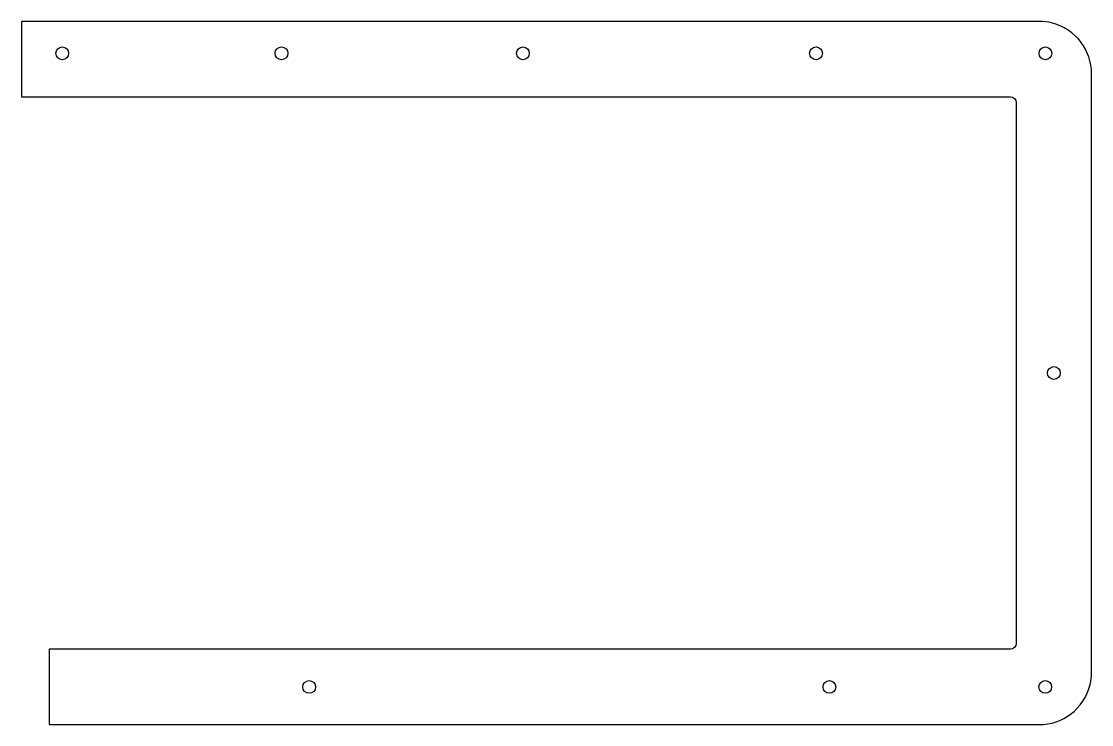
# Model space of a CAD drawing. Header units: millimetres. Extents: x 414 to 598, y -137 to -16.
import ezdxf

# ---------------------------------------------------------------- set-up
doc = ezdxf.new("R2010")
doc.units = ezdxf.units.MM
doc.layers.get('0').update_dxf_attribs({"linetype": 'CONTINUOUS'})

msp = doc.modelspace()

# ---------------------------------------------------------------- linework, layer by layer
for p, q in [((589.25, -15.75), (413.8, -15.75)), ((413.8, -15.75), (413.8, -28.75)), ((598.25, -128), (598.25, -24.75)), ((413.8, -28.75), (584.25, -28.75)), ((585.25, -29.75), (585.25, -123)), ((584.25, -124), (418.57, -124)), ((418.57, -124), (418.57, -137)), ((418.57, -137), (589.25, -137))]:
    msp.add_line(p, q)
for centre in [(420.84, -21.25), (458.63, -21.25), (500.24, -21.25), (550.76, -21.25), (590.29, -21.25), (591.75, -76.37), (463.4, -130.5), (553.07, -130.5), (590.27, -130.5)]:
    msp.add_circle(centre, 1.1)
for points, knots in [([(598.25, -24.75), (598.25, -22.77), (597.57, -20.85), (596.47, -19.37), (595.23, -17.71), (593.43, -16.49), (591.33, -15.99), (590.66, -15.83), (589.96, -15.75), (589.25, -15.75)], [16, 16, 16, 16, 16.405623, 16.405623, 16.405623, 16.855638, 16.855638, 16.855638, 17, 17, 17, 17]), ([(589.25, -137), (591.23, -137), (593.15, -136.32), (594.63, -135.21), (596.29, -133.97), (597.51, -132.18), (598.01, -130.08), (598.17, -129.41), (598.25, -128.71), (598.25, -128)], [14, 14, 14, 14, 14.405623, 14.405623, 14.405623, 14.855638, 14.855638, 14.855638, 15, 15, 15, 15])]:
    msp.add_open_spline(points, degree=3, knots=knots)
for points in [[(584.25, -28.75), (584.8, -28.75), (585.25, -29.2), (585.25, -29.75)], [(585.25, -123), (585.25, -123.55), (584.8, -124), (584.25, -124)]]:
    msp.add_open_spline(points, degree=3)

doc.saveas('drawing.dxf')
